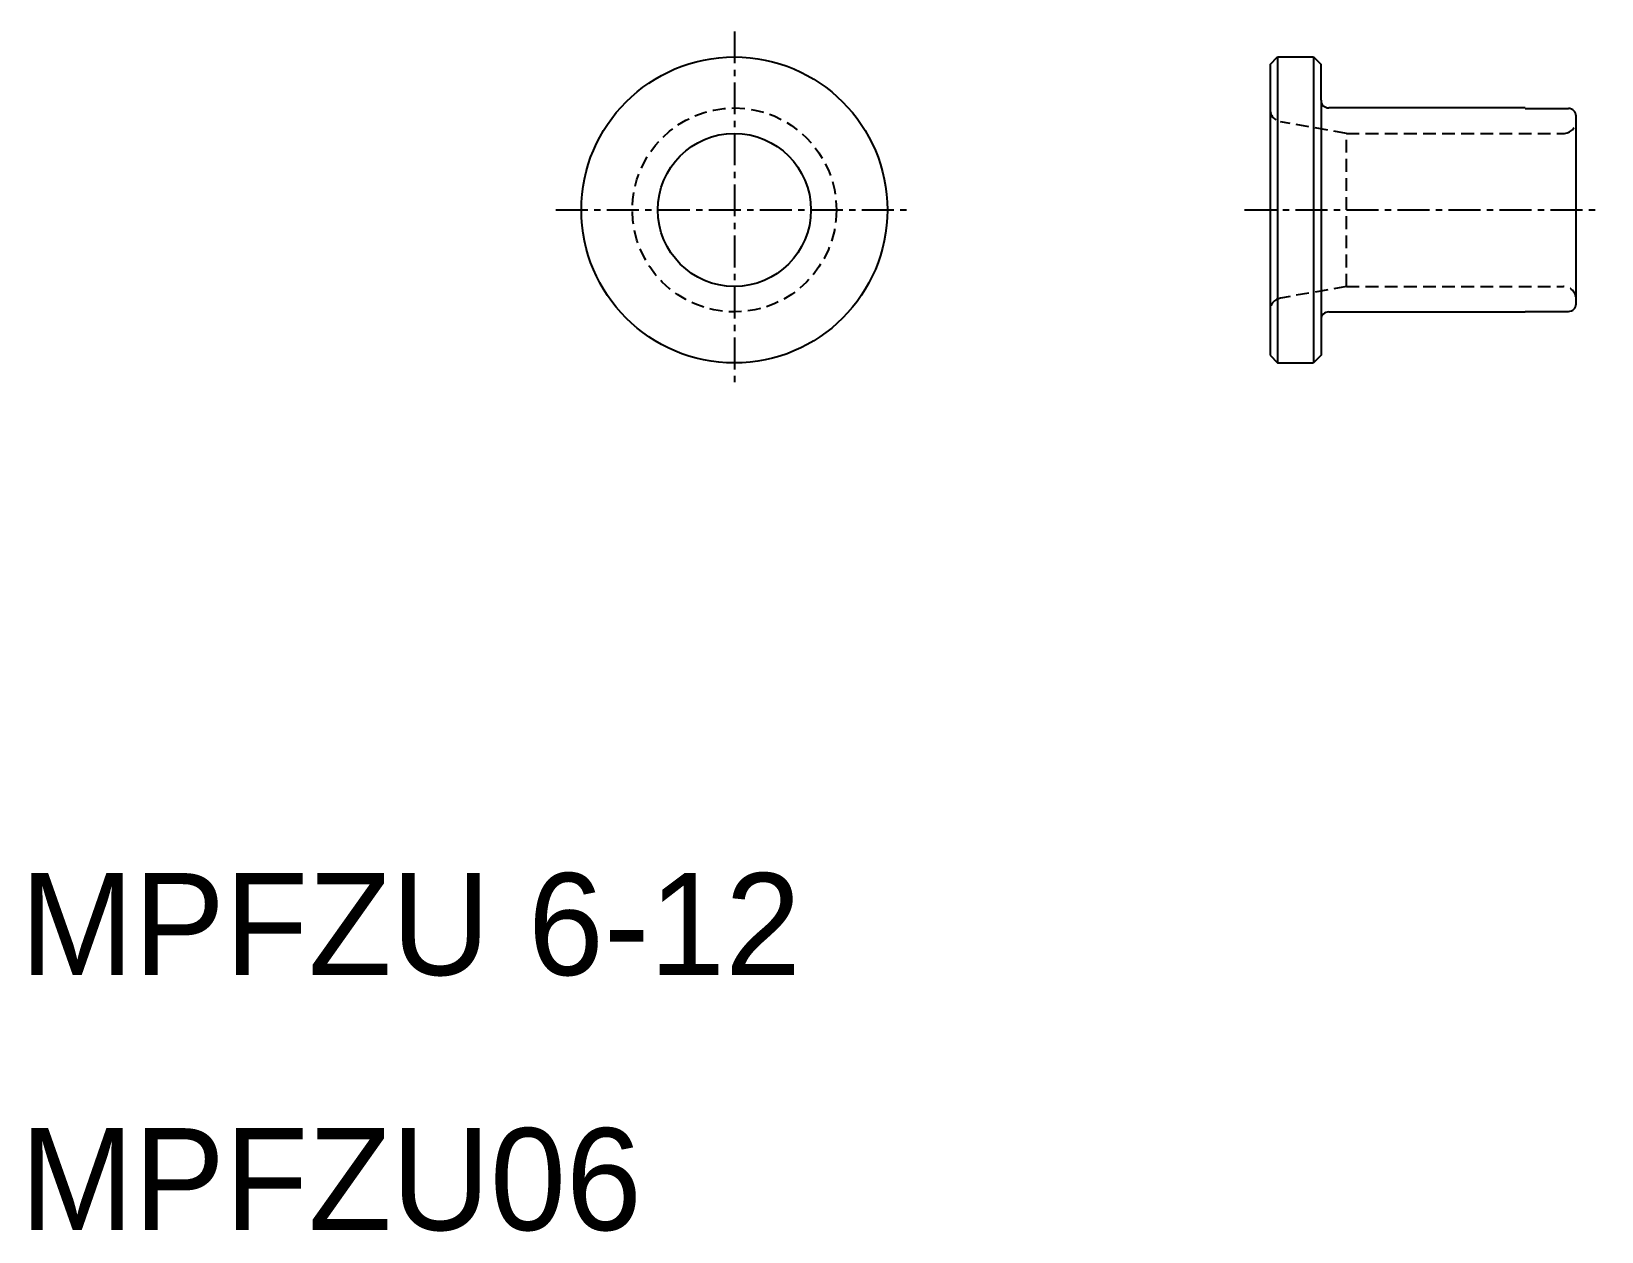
# Model space of a CAD drawing. Extents: x 16.4 to 78, y 35.4 to 82.5.
import ezdxf

# ---------------------------------------------------------------- set-up
doc = ezdxf.new("R2010")
doc.units = 0
doc.linetypes.add('CENTER', pattern=[2, 1.25, -0.25, 0.25, -0.25])
doc.linetypes.add('DASHED', pattern=[0.75, 0.5, -0.25])
doc.layers.get('0').update_dxf_attribs({"linetype": 'CONTINUOUS'})
doc.layers.add('CENTER', color=1, linetype='CENTER')

msp = doc.modelspace()

# ---------------------------------------------------------------- linework, layer by layer
at = {"color": 7, "linetype": 'CONTINUOUS'}
for p, q in [((65.006, 81.172), (65.306, 81.472)), ((65.306, 81.472), (65.306, 69.472)), ((65.306, 81.472), (66.706, 81.472)), ((66.706, 81.472), (67.006, 81.172)), ((66.706, 81.472), (66.706, 69.472)), ((65.006, 81.172), (65.006, 69.772)), ((67.006, 79.772), (67.006, 81.172)), ((67.006, 79.772), (67.006, 71.172)), ((75.006, 79.472), (67.306, 79.472)), ((75.006, 79.472), (75.006, 79.452)), ((75.006, 79.452), (76.706, 79.452)), ((77.006, 71.792), (77.006, 79.152)), ((67.306, 71.472), (75.006, 71.472)), ((75.006, 71.492), (76.706, 71.492)), ((75.006, 71.472), (75.006, 71.492)), ((67.006, 71.172), (67.006, 69.772)), ((65.006, 69.772), (65.306, 69.472)), ((67.006, 69.772), (66.706, 69.472)), ((65.306, 69.472), (66.706, 69.472))]:
    msp.add_line(p, q, dxfattribs=at)
at = {"color": 3, "linetype": 'DASHED'}
for p, q in [((68.006, 78.472), (65.419, 78.929)), ((68.006, 78.472), (76.506, 78.472)), ((68.006, 72.472), (68.006, 78.472)), ((68.006, 72.472), (65.419, 72.016)), ((68.006, 72.472), (76.506, 72.472))]:
    msp.add_line(p, q, dxfattribs=at)
at = {"color": 7, "linetype": 'CONTINUOUS'}
for radius in [6, 3]:
    msp.add_circle((44.006, 75.472), radius, dxfattribs=at)
at = {"color": 3, "linetype": 'DASHED'}
msp.add_circle((44.006, 75.472), 4, dxfattribs=at)
for centre, start, end in [((65.506, 79.421), 180, 260), ((76.506, 78.972), 270, 0), ((76.506, 71.972), 0, 90), ((65.506, 71.524), 100, 180)]:
    msp.add_arc(centre, 0.5, start, end, dxfattribs=at)
at = {"color": 7, "linetype": 'CONTINUOUS'}
for centre, start, end in [((67.306, 79.772), 180, 270), ((76.706, 79.152), 0, 90), ((67.306, 71.172), 90, 180), ((76.706, 71.792), 270, 0)]:
    msp.add_arc(centre, 0.3, start, end, dxfattribs=at)
at = {"layer": 'CENTER', "color": 1, "linetype": 'CENTER'}
for p, q in [((44.006, 82.472), (44.006, 68.472)), ((37.006, 75.472), (51.006, 75.472)), ((64.006, 75.472), (78.006, 75.472))]:
    msp.add_line(p, q, dxfattribs=at)

# ---------------------------------------------------------------- texts
at = {"color": 7, "linetype": 'CONTINUOUS'}
for s, p in [('MPFZU 6-12', (16.006, 45.472)), ('MPFZU06', (16.006, 35.472))]:
    msp.add_text(s, height=4, dxfattribs=at).set_placement(p)

doc.saveas('drawing.dxf')
